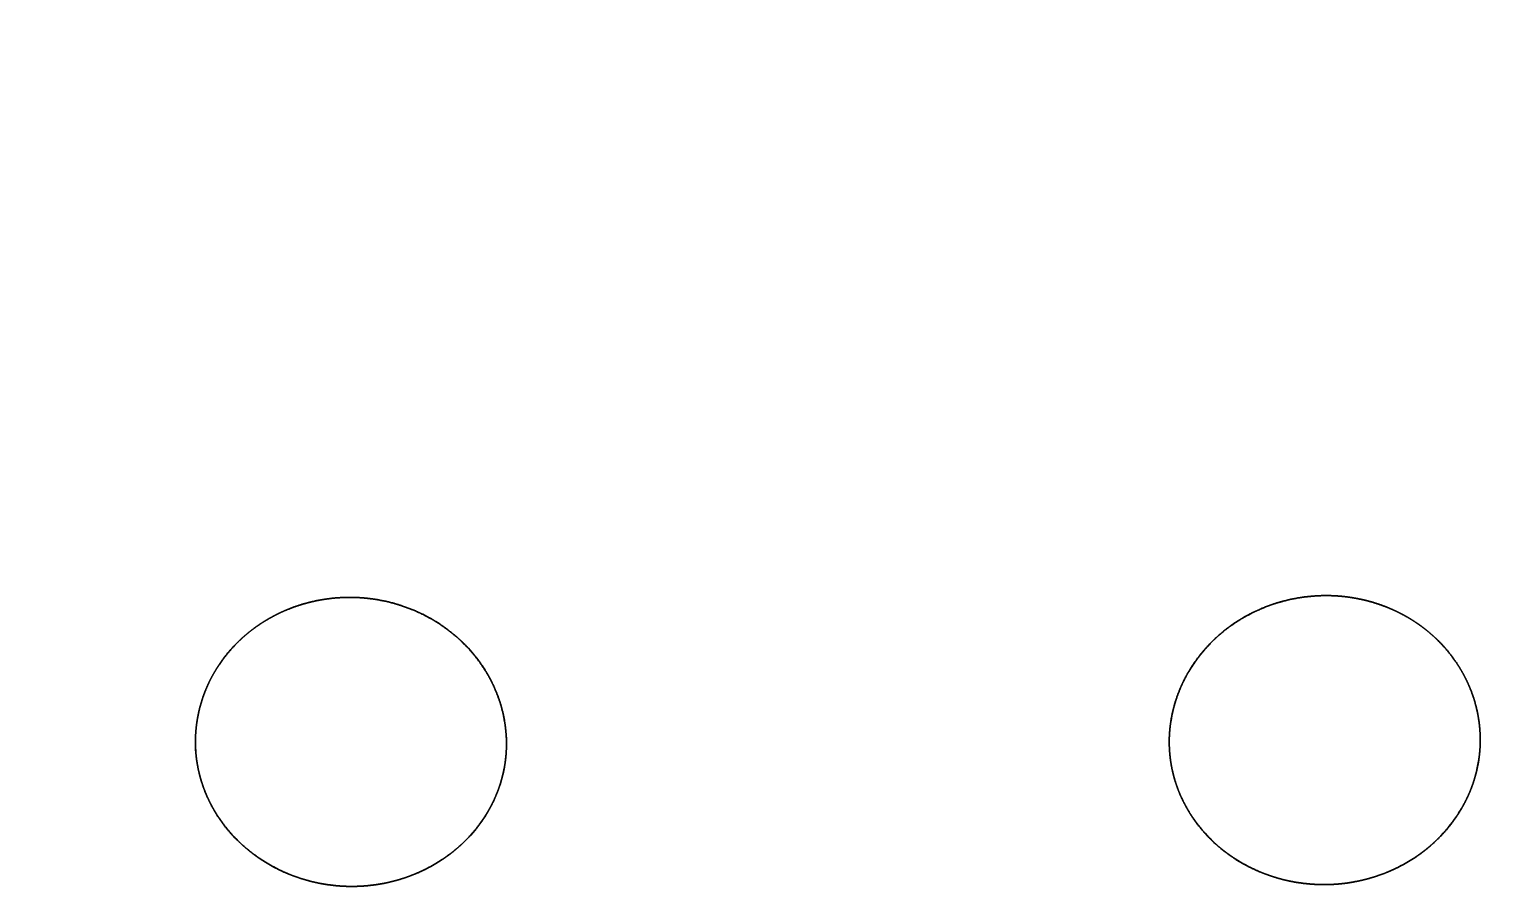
# Model space of a CAD drawing. Header units: millimetres. Extents: x 0 to 2809, y -1128 to 717.
# Drawn here: x 674.7 to 850.5, y 513.7 to 615.6 of the extents above; entities that cross this region are included whole.
import ezdxf

# ---------------------------------------------------------------- set-up
doc = ezdxf.new("R2010")
doc.units = ezdxf.units.MM
doc.layers.add('Blocks', color=7, linetype='Continuous')
doc.layers.add('Blocks$Inner', color=7, linetype='Continuous', lineweight=25, true_color=0x007f00)
doc.layers.add('Blocks$Outline', color=7, linetype='Continuous', lineweight=35, true_color=0xff3f3f)

# ---------------------------------------------------------------- blocks, each defined once
blk = doc.blocks.new('Balcony Lounge Bench w Arm Front')
at = {"layer": 'Blocks$Inner'}
for points in [[(694.45, 530.91), (694.45, 531.44), (694.47, 531.98), (694.53, 532.52), (694.56, 532.81), (694.59, 533.09), (694.64, 533.37), (694.68, 533.65), (694.73, 533.93), (694.79, 534.21), (695.02, 535.32), (695.36, 536.39), (695.82, 537.44), (696.04, 537.96), (696.3, 538.48), (696.59, 538.98), (696.87, 539.48), (697.18, 539.96), (697.51, 540.43), (698.17, 541.37), (698.93, 542.24), (699.79, 543.05), (700.21, 543.45), (700.66, 543.83), (701.13, 544.19), (701.59, 544.54), (702.07, 544.88), (702.57, 545.19), (703.07, 545.5), (703.59, 545.79), (704.12, 546.06), (704.65, 546.33), (705.21, 546.57), (705.77, 546.79), (706.88, 547.22), (708.04, 547.54), (709.22, 547.76), (709.81, 547.87), (710.42, 547.95), (711.02, 548.01), (711.63, 548.06), (712.24, 548.09), (712.85, 548.09)], [(847.3, 531.12), (847.3, 531.66), (847.27, 532.19), (847.22, 532.73), (847.19, 533.02), (847.16, 533.3), (847.11, 533.58), (847.07, 533.86), (847.02, 534.14), (846.96, 534.42), (846.73, 535.53), (846.39, 536.61), (845.93, 537.65), (845.7, 538.18), (845.45, 538.69), (845.16, 539.19), (844.88, 539.69), (844.57, 540.18), (844.24, 540.64), (843.58, 541.58), (842.82, 542.45), (841.96, 543.26), (841.53, 543.66), (841.09, 544.04), (840.62, 544.4), (840.16, 544.76), (839.68, 545.09), (839.18, 545.4), (838.68, 545.72), (838.16, 546), (837.63, 546.27), (837.1, 546.54), (836.54, 546.78), (835.98, 547), (834.86, 547.43), (833.71, 547.76), (832.53, 547.97), (831.93, 548.08), (831.33, 548.17), (830.72, 548.22), (830.12, 548.28), (829.51, 548.3), (828.9, 548.3)]]:
    blk.add_rational_spline(points, [1.00000003877, 1.00000003889, 1.00000003901, 1.00000003913, 1.0000000392, 1.00000003926, 1.00000003933, 1.0000000394, 1.00000003946, 1.00000003953, 1.0000000398, 1.00000004006, 1.00000004034, 1.00000004048, 1.00000004061, 1.00000004075, 1.00000004089, 1.00000004103, 1.00000004116, 1.00000004143, 1.0000000417, 1.00000004196, 1.00000004209, 1.00000004221, 1.00000004233, 1.00000004246, 1.00000004258, 1.00000004269, 1.00000004281, 1.00000004292, 1.00000004303, 1.00000004313, 1.00000004324, 1.00000004333, 1.00000004353, 1.0000000437, 1.00000004384, 1.00000004391, 1.00000004397, 1.00000004403, 1.00000002936, 1.00000001468, 1], degree=3, knots=[206.677126, 206.677126, 206.677126, 206.677126, 208.415587, 208.415587, 208.415587, 209.335909, 209.335909, 209.335909, 210.250833, 210.250833, 210.250833, 213.900408, 213.900408, 213.900408, 215.738889, 215.738889, 215.738889, 217.56443, 217.56443, 217.56443, 221.219472, 221.219472, 221.219472, 223.051682, 223.051682, 223.051682, 224.869678, 224.869678, 224.869678, 226.690883, 226.690883, 226.690883, 228.525279, 228.525279, 228.525279, 232.164131, 232.164131, 232.164131, 233.992144, 233.992144, 233.992144, 235.82357, 235.82357, 235.82357, 235.82357], dxfattribs=at)
for points, knots in [([(712.85, 548.09), (712.9, 548.09), (712.96, 548.09), (713.01, 548.09), (713.57, 548.08), (714.12, 548.05), (715.29, 547.94), (715.89, 547.85), (717.67, 547.52), (718.83, 547.18), (720.52, 546.53), (721.07, 546.28), (722.15, 545.74), (722.67, 545.45), (723.67, 544.82), (724.16, 544.48), (724.86, 543.94), (725.09, 543.75), (725.55, 543.37), (725.77, 543.17), (726.85, 542.16), (727.62, 541.28), (728.63, 539.87), (728.94, 539.39), (729.38, 538.63), (729.51, 538.38), (729.78, 537.86), (729.9, 537.6), (730.48, 536.3), (730.84, 535.22), (731.14, 533.83), (731.19, 533.55), (731.28, 532.99), (731.32, 532.71), (731.41, 531.86), (731.45, 531.3), (731.45, 530.71), (731.45, 530.69), (731.45, 530.66)], [117.911785, 117.911785, 117.911785, 117.911785, 118.072678, 118.072678, 118.072678, 119.737755, 119.737755, 121.563588, 121.563588, 125.215253, 125.215253, 127.041085, 127.041085, 128.866918, 128.866918, 130.69275, 130.69275, 131.605666, 131.605666, 132.518582, 132.518582, 136.170247, 136.170247, 137.99608, 137.99608, 138.908996, 138.908996, 139.821912, 139.821912, 143.473577, 143.473577, 144.386493, 144.386493, 145.29941, 145.29941, 147.125242, 147.125242, 147.203104, 147.203104, 147.203104, 147.203104]), ([(828.9, 548.3), (828.85, 548.3), (828.79, 548.3), (828.74, 548.3), (828.18, 548.29), (827.63, 548.26), (826.46, 548.15), (825.86, 548.07), (824.08, 547.73), (822.92, 547.4), (821.23, 546.74), (820.67, 546.49), (819.6, 545.95), (819.08, 545.66), (818.07, 545.03), (817.59, 544.69), (816.88, 544.15), (816.65, 543.96), (816.2, 543.58), (815.98, 543.38), (814.9, 542.37), (814.13, 541.49), (813.12, 540.09), (812.81, 539.6), (812.37, 538.85), (812.23, 538.59), (811.97, 538.08), (811.85, 537.82), (811.27, 536.51), (810.91, 535.43), (810.61, 534.05), (810.56, 533.77), (810.47, 533.21), (810.43, 532.92), (810.33, 532.07), (810.3, 531.51), (810.3, 530.92), (810.3, 530.9), (810.3, 530.88)], [117.911785, 117.911785, 117.911785, 117.911785, 118.072678, 118.072678, 118.072678, 119.737755, 119.737755, 121.563588, 121.563588, 125.215253, 125.215253, 127.041085, 127.041085, 128.866918, 128.866918, 130.69275, 130.69275, 131.605666, 131.605666, 132.518582, 132.518582, 136.170247, 136.170247, 137.99608, 137.99608, 138.908996, 138.908996, 139.821912, 139.821912, 143.473577, 143.473577, 144.386493, 144.386493, 145.29941, 145.29941, 147.125242, 147.125242, 147.203104, 147.203104, 147.203104, 147.203104]), ([(828.67, 513.94), (829.91, 513.93), (831.15, 514.05), (832.37, 514.28), (832.98, 514.39), (833.58, 514.53), (834.17, 514.7), (834.76, 514.87), (835.35, 515.07), (835.93, 515.29), (837.07, 515.74), (838.14, 516.28), (839.16, 516.93), (839.42, 517.09), (839.67, 517.25), (839.91, 517.42), (840.16, 517.6), (840.4, 517.78), (840.64, 517.96), (841.11, 518.32), (841.55, 518.71), (841.98, 519.11), (842.84, 519.92), (843.59, 520.79), (844.25, 521.72), (844.42, 521.95), (844.58, 522.19), (844.73, 522.43), (844.89, 522.67), (845.03, 522.92), (845.17, 523.16), (845.45, 523.65), (845.7, 524.15), (845.93, 524.66), (846.15, 525.17), (846.35, 525.68), (846.52, 526.21), (846.6, 526.47), (846.68, 526.73), (846.75, 527), (846.83, 527.27), (846.89, 527.54), (846.95, 527.81), (847.18, 528.88), (847.29, 529.95), (847.3, 531.04), (847.3, 531.07), (847.3, 531.09), (847.3, 531.12)], [176.870721, 176.870721, 176.870721, 176.870721, 180.602305, 180.602305, 180.602305, 182.463197, 182.463197, 182.463197, 184.336105, 184.336105, 184.336105, 188.05033, 188.05033, 188.05033, 188.980621, 188.980621, 188.980621, 189.915981, 189.915981, 189.915981, 191.774444, 191.774444, 191.774444, 195.479815, 195.479815, 195.479815, 196.412872, 196.412872, 196.412872, 197.341075, 197.341075, 197.341075, 199.186439, 199.186439, 199.186439, 201.031376, 201.031376, 201.031376, 201.959056, 201.959056, 201.959056, 202.890538, 202.890538, 202.890538, 206.584629, 206.584629, 206.584629, 206.677126, 206.677126, 206.677126, 206.677126]), ([(713.08, 513.72), (711.84, 513.72), (710.6, 513.84), (709.38, 514.06), (708.77, 514.18), (708.17, 514.32), (707.58, 514.49), (706.99, 514.66), (706.39, 514.86), (705.82, 515.08), (704.68, 515.53), (703.6, 516.07), (702.59, 516.71), (702.33, 516.87), (702.08, 517.04), (701.84, 517.21), (701.59, 517.38), (701.35, 517.56), (701.11, 517.75), (700.64, 518.11), (700.19, 518.49), (699.77, 518.9), (698.91, 519.7), (698.16, 520.57), (697.49, 521.51), (697.33, 521.74), (697.17, 521.98), (697.01, 522.22), (696.86, 522.46), (696.72, 522.7), (696.58, 522.95), (696.3, 523.44), (696.05, 523.94), (695.82, 524.45), (695.6, 524.95), (695.4, 525.47), (695.23, 525.99), (695.14, 526.26), (695.07, 526.52), (694.99, 526.79), (694.92, 527.06), (694.86, 527.32), (694.8, 527.59), (694.57, 528.66), (694.45, 529.74), (694.45, 530.83), (694.45, 530.85), (694.45, 530.88), (694.45, 530.91)], [176.870721, 176.870721, 176.870721, 176.870721, 180.602305, 180.602305, 180.602305, 182.463197, 182.463197, 182.463197, 184.336105, 184.336105, 184.336105, 188.05033, 188.05033, 188.05033, 188.980621, 188.980621, 188.980621, 189.915981, 189.915981, 189.915981, 191.774444, 191.774444, 191.774444, 195.479815, 195.479815, 195.479815, 196.412872, 196.412872, 196.412872, 197.341075, 197.341075, 197.341075, 199.186439, 199.186439, 199.186439, 201.031376, 201.031376, 201.031376, 201.959056, 201.959056, 201.959056, 202.890538, 202.890538, 202.890538, 206.584629, 206.584629, 206.584629, 206.677126, 206.677126, 206.677126, 206.677126]), ([(731.45, 530.66), (731.45, 529.6), (731.34, 528.56), (731.13, 527.52), (731.07, 527.25), (731.01, 526.98), (730.94, 526.72), (730.87, 526.45), (730.8, 526.19), (730.72, 525.93), (730.55, 525.41), (730.36, 524.9), (730.14, 524.4), (729.93, 523.89), (729.68, 523.4), (729.41, 522.91), (729.28, 522.67), (729.13, 522.43), (728.98, 522.19), (728.83, 521.95), (728.68, 521.72), (728.52, 521.49), (727.87, 520.56), (727.13, 519.7), (726.29, 518.9), (725.87, 518.5), (725.43, 518.12), (724.97, 517.75), (724.73, 517.57), (724.49, 517.39), (724.25, 517.22), (724.01, 517.05), (723.76, 516.89), (723.51, 516.73), (722.51, 516.09), (721.44, 515.54), (720.31, 515.1), (719.74, 514.87), (719.16, 514.67), (718.57, 514.5), (717.98, 514.33), (717.38, 514.19), (716.78, 514.07), (715.56, 513.84), (714.33, 513.73), (713.08, 513.72)], [147.203104, 147.203104, 147.203104, 147.203104, 150.824014, 150.824014, 150.824014, 151.756711, 151.756711, 151.756711, 152.68447, 152.68447, 152.68447, 154.530981, 154.530981, 154.530981, 156.379655, 156.379655, 156.379655, 157.310137, 157.310137, 157.310137, 158.244446, 158.244446, 158.244446, 161.953868, 161.953868, 161.953868, 163.815838, 163.815838, 163.815838, 164.752323, 164.752323, 164.752323, 165.683491, 165.683491, 165.683491, 169.401649, 169.401649, 169.401649, 171.276296, 171.276296, 171.276296, 173.138255, 173.138255, 173.138255, 176.870721, 176.870721, 176.870721, 176.870721]), ([(810.3, 530.88), (810.3, 529.82), (810.41, 528.77), (810.62, 527.73), (810.68, 527.46), (810.74, 527.19), (810.81, 526.93), (810.87, 526.67), (810.95, 526.4), (811.03, 526.14), (811.2, 525.63), (811.39, 525.11), (811.6, 524.61), (811.82, 524.11), (812.07, 523.61), (812.34, 523.13), (812.47, 522.88), (812.62, 522.64), (812.76, 522.4), (812.91, 522.17), (813.07, 521.93), (813.23, 521.7), (813.88, 520.77), (814.62, 519.91), (815.46, 519.11), (815.88, 518.71), (816.32, 518.33), (816.78, 517.97), (817.02, 517.79), (817.25, 517.61), (817.5, 517.44), (817.74, 517.27), (817.98, 517.1), (818.24, 516.94), (819.24, 516.3), (820.31, 515.76), (821.44, 515.31), (822, 515.09), (822.59, 514.89), (823.18, 514.72), (823.77, 514.54), (824.37, 514.4), (824.97, 514.29), (826.19, 514.06), (827.42, 513.94), (828.67, 513.94)], [147.203104, 147.203104, 147.203104, 147.203104, 150.824014, 150.824014, 150.824014, 151.756711, 151.756711, 151.756711, 152.68447, 152.68447, 152.68447, 154.530981, 154.530981, 154.530981, 156.379655, 156.379655, 156.379655, 157.310137, 157.310137, 157.310137, 158.244446, 158.244446, 158.244446, 161.953868, 161.953868, 161.953868, 163.815838, 163.815838, 163.815838, 164.752323, 164.752323, 164.752323, 165.683491, 165.683491, 165.683491, 169.401649, 169.401649, 169.401649, 171.276296, 171.276296, 171.276296, 173.138255, 173.138255, 173.138255, 176.870721, 176.870721, 176.870721, 176.870721])]:
    blk.add_open_spline(points, degree=3, knots=knots, dxfattribs=at)
at = {"layer": 'Blocks$Outline'}
blk.add_open_spline([(1274.24, 546.65), (1273.58, 600.72), (1272.92, 654.78), (1272.26, 708.84), (1272.25, 709.11), (1272.25, 709.64), (1272.24, 710.43), (1272.23, 711.19), (1272.22, 711.92), (1272.21, 712.62), (1272.21, 713.29), (1272.2, 713.92), (1272.19, 714.5), (1272.19, 715.04), (1272.18, 715.53), (1272.17, 715.97), (1272.17, 716.36), (1272.17, 716.69), (1272.16, 716.97), (1272.16, 717.18), (1272.16, 717.34), (1272.16, 717.41), (1272.15, 717.45), (1266.31, 717.47), (1260.47, 717.46), (1254.63, 717.46), (1251.62, 717.45), (1248.82, 717.46), (1245.81, 717.44), (1242.84, 717.41), (1239.84, 717.37), (1236.89, 717.29), (1225.27, 716.98), (1213.64, 716.66), (1202.01, 716.35), (1178.78, 715.74), (1155.54, 715.12), (1132.3, 714.54), (1113.22, 714.05), (1093.65, 713.57), (1073.59, 713.1), (1046.38, 712.47), (1019.73, 711.89), (993.65, 711.38), (993.33, 711.38), (993.01, 711.37), (992.69, 711.36), (972.63, 710.98), (952.46, 710.62), (932.18, 710.31), (917.29, 710.08), (902.62, 709.87), (888.16, 709.69), (874.18, 709.52), (860.58, 709.38), (847.35, 709.25), (847.2, 709.25), (847.04, 709.25), (846.89, 709.25), (823.14, 709.03), (799.18, 708.86), (775.42, 708.76), (754.62, 708.67), (733.65, 708.62), (712.85, 708.62), (692.05, 708.62), (671.08, 708.67), (650.28, 708.76), (626.52, 708.86), (602.56, 709.03), (578.81, 709.25), (578.66, 709.25), (578.5, 709.25), (578.35, 709.25), (565.12, 709.38), (551.52, 709.52), (537.54, 709.69), (523.08, 709.87), (508.4, 710.08), (493.52, 710.31), (473.24, 710.62), (453.07, 710.98), (433.01, 711.36), (432.69, 711.37), (432.37, 711.38), (432.05, 711.38), (405.96, 711.89), (379.32, 712.47), (352.11, 713.1), (332.05, 713.57), (312.48, 714.05), (293.4, 714.54), (270.15, 715.12), (246.92, 715.74), (223.69, 716.35), (212.05, 716.66), (200.43, 716.98), (188.81, 717.29), (185.86, 717.37), (182.86, 717.41), (179.89, 717.44), (176.88, 717.46), (174.08, 717.45), (171.07, 717.46), (165.23, 717.46), (159.39, 717.47), (153.55, 717.45), (153.54, 717.41), (153.54, 717.34), (153.54, 717.18), (153.54, 716.97), (153.53, 716.69), (153.53, 716.36), (153.52, 715.97), (153.52, 715.53), (153.51, 715.04), (153.51, 714.5), (153.5, 713.92), (153.49, 713.29), (153.49, 712.62), (153.48, 711.92), (153.47, 711.19), (153.46, 710.43), (153.45, 709.64), (153.45, 709.11), (153.44, 708.84), (152.78, 654.78), (152.12, 600.72), (151.46, 546.65)], degree=3, knots=[489.143587, 489.143587, 489.143587, 489.143587, 656.537879, 656.537879, 656.537879, 657.537879, 658.537879, 659.537879, 660.537879, 661.537879, 662.537879, 663.537879, 664.537879, 665.537879, 666.537879, 667.537879, 668.537879, 669.537879, 670.537879, 671.537879, 672.537879, 673.537879, 673.537879, 673.537879, 691.061653, 691.061653, 691.061653, 699.88233, 699.88233, 699.88233, 708.827927, 708.827927, 708.827927, 743.8934, 743.8934, 743.8934, 813.969277, 813.969277, 813.969277, 872.939275, 872.939275, 872.939275, 953.152706, 953.152706, 953.152706, 954.118285, 954.118285, 954.118285, 1014.774209, 1014.774209, 1014.774209, 1058.87819, 1058.87819, 1058.87819, 1099.736774, 1099.736774, 1099.736774, 1100.202371, 1100.202371, 1100.202371, 1171.701614, 1171.701614, 1171.701614, 1234.280905, 1234.280905, 1234.280905, 1296.860196, 1296.860196, 1296.860196, 1368.359439, 1368.359439, 1368.359439, 1368.825036, 1368.825036, 1368.825036, 1409.68362, 1409.68362, 1409.68362, 1453.787601, 1453.787601, 1453.787601, 1514.443526, 1514.443526, 1514.443526, 1515.409104, 1515.409104, 1515.409104, 1595.622535, 1595.622535, 1595.622535, 1654.592533, 1654.592533, 1654.592533, 1724.66841, 1724.66841, 1724.66841, 1759.733883, 1759.733883, 1759.733883, 1768.67948, 1768.67948, 1768.67948, 1777.500157, 1777.500157, 1777.500157, 1795.023931, 1795.023931, 1795.023931, 1796.023931, 1797.023931, 1798.023931, 1799.023931, 1800.023931, 1801.023931, 1802.023931, 1803.023931, 1804.023931, 1805.023931, 1806.023931, 1807.023931, 1808.023931, 1809.023931, 1810.023931, 1811.023931, 1812.023931, 1812.023931, 1812.023931, 1979.418223, 1979.418223, 1979.418223, 1979.418223], dxfattribs=at)
for points, weights, knots in [([(712.85, 548.09), (712.9, 548.09), (712.96, 548.09), (713.01, 548.09), (713.57, 548.08), (714.12, 548.05), (715.29, 547.94), (715.89, 547.85), (717.67, 547.52), (718.83, 547.18), (720.52, 546.53), (721.07, 546.28), (722.15, 545.74), (722.67, 545.45), (723.67, 544.82), (724.16, 544.48), (724.86, 543.94), (725.09, 543.75), (725.55, 543.37), (725.77, 543.17), (726.85, 542.16), (727.62, 541.28), (728.63, 539.87), (728.94, 539.39), (729.38, 538.63), (729.51, 538.38), (729.78, 537.86), (729.9, 537.6), (730.48, 536.3), (730.84, 535.22), (731.14, 533.83), (731.19, 533.55), (731.28, 532.99), (731.32, 532.71), (731.41, 531.86), (731.45, 531.3), (731.45, 530.71), (731.45, 530.69), (731.45, 530.66), (731.45, 529.6), (731.34, 528.56), (731.13, 527.52), (731.07, 527.25), (731.01, 526.98), (730.94, 526.72), (730.87, 526.45), (730.8, 526.19), (730.72, 525.93), (730.55, 525.41), (730.36, 524.9), (730.14, 524.4), (729.93, 523.89), (729.68, 523.4), (729.41, 522.91), (729.28, 522.67), (729.13, 522.43), (728.98, 522.19), (728.83, 521.95), (728.68, 521.72), (728.52, 521.49), (727.87, 520.56), (727.13, 519.7), (726.29, 518.9), (725.87, 518.5), (725.43, 518.12), (724.97, 517.75), (724.73, 517.57), (724.49, 517.39), (724.25, 517.22), (724.01, 517.05), (723.76, 516.89), (723.51, 516.73), (722.51, 516.09), (721.44, 515.54), (720.31, 515.1), (719.74, 514.87), (719.16, 514.67), (718.57, 514.5), (717.98, 514.33), (717.38, 514.19), (716.78, 514.07), (715.56, 513.84), (714.33, 513.73), (713.08, 513.72), (711.84, 513.72), (710.6, 513.84), (709.38, 514.06), (708.77, 514.18), (708.17, 514.32), (707.58, 514.49), (706.99, 514.66), (706.39, 514.86), (705.82, 515.08), (704.68, 515.53), (703.6, 516.07), (702.59, 516.71), (702.33, 516.87), (702.08, 517.04), (701.84, 517.21), (701.59, 517.38), (701.35, 517.56), (701.11, 517.75), (700.64, 518.11), (700.19, 518.49), (699.77, 518.9), (698.91, 519.7), (698.16, 520.57), (697.49, 521.51), (697.33, 521.74), (697.17, 521.98), (697.01, 522.22), (696.86, 522.46), (696.72, 522.7), (696.58, 522.95), (696.3, 523.44), (696.05, 523.94), (695.82, 524.45), (695.6, 524.95), (695.4, 525.47), (695.23, 525.99), (695.14, 526.26), (695.07, 526.52), (694.99, 526.79), (694.92, 527.06), (694.86, 527.32), (694.8, 527.59), (694.57, 528.66), (694.45, 529.74), (694.45, 530.83), (694.45, 530.85), (694.45, 530.88), (694.45, 530.91), (694.45, 531.44), (694.47, 531.98), (694.53, 532.52), (694.56, 532.81), (694.59, 533.09), (694.64, 533.37), (694.68, 533.65), (694.73, 533.93), (694.79, 534.21), (695.02, 535.32), (695.36, 536.39), (695.82, 537.44), (696.04, 537.96), (696.3, 538.48), (696.59, 538.98), (696.87, 539.48), (697.18, 539.96), (697.51, 540.43), (698.17, 541.37), (698.93, 542.24), (699.79, 543.05), (700.21, 543.45), (700.66, 543.83), (701.13, 544.19), (701.59, 544.54), (702.07, 544.88), (702.57, 545.19), (703.07, 545.5), (703.59, 545.79), (704.12, 546.06), (704.65, 546.33), (705.21, 546.57), (705.77, 546.79), (706.88, 547.22), (708.04, 547.54), (709.22, 547.76), (709.81, 547.87), (710.42, 547.95), (711.02, 548.01), (711.63, 548.06), (712.24, 548.09), (712.85, 548.09)], [1.00000003877, 1.00000003877, 1.00000003877, 1.00000003877, 1.00000003877, 1.00000003877, 1.00000003877, 1.00000003877, 1.00000003877, 1.00000003877, 1.00000003877, 1.00000003877, 1.00000003877, 1.00000003877, 1.00000003877, 1.00000003877, 1.00000003877, 1.00000003877, 1.00000003877, 1.00000003877, 1.00000003877, 1.00000003877, 1.00000003877, 1.00000003877, 1.00000003877, 1.00000003877, 1.00000003877, 1.00000003877, 1.00000003877, 1.00000003877, 1.00000003877, 1.00000003877, 1.00000003877, 1.00000003877, 1.00000003877, 1.00000003877, 1.00000003877, 1.00000003877, 1.00000003877, 1.00000003877, 1.00000003877, 1.00000003877, 1.00000003877, 1.00000003877, 1.00000003877, 1.00000003877, 1.00000003877, 1.00000003877, 1.00000003877, 1.00000003877, 1.00000003877, 1.00000003877, 1.00000003877, 1.00000003877, 1.00000003877, 1.00000003877, 1.00000003877, 1.00000003877, 1.00000003877, 1.00000003877, 1.00000003877, 1.00000003877, 1.00000003877, 1.00000003877, 1.00000003877, 1.00000003877, 1.00000003877, 1.00000003877, 1.00000003877, 1.00000003877, 1.00000003877, 1.00000003877, 1.00000003877, 1.00000003877, 1.00000003877, 1.00000003877, 1.00000003877, 1.00000003877, 1.00000003877, 1.00000003877, 1.00000003877, 1.00000003877, 1.00000003877, 1.00000003877, 1.00000003877, 1.00000003877, 1.00000003877, 1.00000003877, 1.00000003877, 1.00000003877, 1.00000003877, 1.00000003877, 1.00000003877, 1.00000003877, 1.00000003877, 1.00000003877, 1.00000003877, 1.00000003877, 1.00000003877, 1.00000003877, 1.00000003877, 1.00000003877, 1.00000003877, 1.00000003877, 1.00000003877, 1.00000003877, 1.00000003877, 1.00000003877, 1.00000003877, 1.00000003877, 1.00000003877, 1.00000003877, 1.00000003877, 1.00000003877, 1.00000003877, 1.00000003877, 1.00000003877, 1.00000003877, 1.00000003877, 1.00000003877, 1.00000003877, 1.00000003877, 1.00000003877, 1.00000003877, 1.00000003877, 1.00000003877, 1.00000003877, 1.00000003877, 1.00000003877, 1.00000003877, 1.00000003877, 1.00000003877, 1.00000003889, 1.00000003901, 1.00000003913, 1.0000000392, 1.00000003926, 1.00000003933, 1.0000000394, 1.00000003946, 1.00000003953, 1.0000000398, 1.00000004006, 1.00000004034, 1.00000004048, 1.00000004061, 1.00000004075, 1.00000004089, 1.00000004103, 1.00000004116, 1.00000004143, 1.0000000417, 1.00000004196, 1.00000004209, 1.00000004221, 1.00000004233, 1.00000004246, 1.00000004258, 1.00000004269, 1.00000004281, 1.00000004292, 1.00000004303, 1.00000004313, 1.00000004324, 1.00000004333, 1.00000004353, 1.0000000437, 1.00000004384, 1.00000004391, 1.00000004397, 1.00000004403, 1.00000002936, 1.00000001468, 1], [117.911785, 117.911785, 117.911785, 117.911785, 118.072678, 118.072678, 118.072678, 119.737755, 119.737755, 121.563588, 121.563588, 125.215253, 125.215253, 127.041085, 127.041085, 128.866918, 128.866918, 130.69275, 130.69275, 131.605666, 131.605666, 132.518582, 132.518582, 136.170247, 136.170247, 137.99608, 137.99608, 138.908996, 138.908996, 139.821912, 139.821912, 143.473577, 143.473577, 144.386493, 144.386493, 145.29941, 145.29941, 147.125242, 147.125242, 147.203104, 147.203104, 147.203104, 150.824014, 150.824014, 150.824014, 151.756711, 151.756711, 151.756711, 152.68447, 152.68447, 152.68447, 154.530981, 154.530981, 154.530981, 156.379655, 156.379655, 156.379655, 157.310137, 157.310137, 157.310137, 158.244446, 158.244446, 158.244446, 161.953868, 161.953868, 161.953868, 163.815838, 163.815838, 163.815838, 164.752323, 164.752323, 164.752323, 165.683491, 165.683491, 165.683491, 169.401649, 169.401649, 169.401649, 171.276296, 171.276296, 171.276296, 173.138255, 173.138255, 173.138255, 176.870721, 176.870721, 176.870721, 180.602305, 180.602305, 180.602305, 182.463197, 182.463197, 182.463197, 184.336105, 184.336105, 184.336105, 188.05033, 188.05033, 188.05033, 188.980621, 188.980621, 188.980621, 189.915981, 189.915981, 189.915981, 191.774444, 191.774444, 191.774444, 195.479815, 195.479815, 195.479815, 196.412872, 196.412872, 196.412872, 197.341075, 197.341075, 197.341075, 199.186439, 199.186439, 199.186439, 201.031376, 201.031376, 201.031376, 201.959056, 201.959056, 201.959056, 202.890538, 202.890538, 202.890538, 206.584629, 206.584629, 206.584629, 206.677126, 206.677126, 206.677126, 208.415587, 208.415587, 208.415587, 209.335909, 209.335909, 209.335909, 210.250833, 210.250833, 210.250833, 213.900408, 213.900408, 213.900408, 215.738889, 215.738889, 215.738889, 217.56443, 217.56443, 217.56443, 221.219472, 221.219472, 221.219472, 223.051682, 223.051682, 223.051682, 224.869678, 224.869678, 224.869678, 226.690883, 226.690883, 226.690883, 228.525279, 228.525279, 228.525279, 232.164131, 232.164131, 232.164131, 233.992144, 233.992144, 233.992144, 235.82357, 235.82357, 235.82357, 235.82357]), ([(828.9, 548.3), (829.51, 548.3), (830.12, 548.28), (830.72, 548.22), (831.33, 548.17), (831.93, 548.08), (832.53, 547.97), (833.71, 547.76), (834.86, 547.43), (835.98, 547), (836.54, 546.78), (837.1, 546.54), (837.63, 546.27), (838.16, 546), (838.68, 545.72), (839.18, 545.4), (839.68, 545.09), (840.16, 544.76), (840.62, 544.4), (841.09, 544.04), (841.53, 543.66), (841.96, 543.26), (842.82, 542.45), (843.58, 541.58), (844.24, 540.64), (844.57, 540.18), (844.88, 539.69), (845.16, 539.19), (845.45, 538.69), (845.7, 538.18), (845.93, 537.65), (846.39, 536.61), (846.73, 535.53), (846.96, 534.42), (847.02, 534.14), (847.07, 533.86), (847.11, 533.58), (847.16, 533.3), (847.19, 533.02), (847.22, 532.73), (847.27, 532.19), (847.3, 531.66), (847.3, 531.12), (847.3, 531.09), (847.3, 531.07), (847.3, 531.04), (847.29, 529.95), (847.18, 528.88), (846.95, 527.81), (846.89, 527.54), (846.83, 527.27), (846.75, 527), (846.68, 526.73), (846.6, 526.47), (846.52, 526.21), (846.35, 525.68), (846.15, 525.17), (845.93, 524.66), (845.7, 524.15), (845.45, 523.65), (845.17, 523.16), (845.03, 522.92), (844.89, 522.67), (844.73, 522.43), (844.58, 522.19), (844.42, 521.95), (844.25, 521.72), (843.59, 520.79), (842.84, 519.92), (841.98, 519.11), (841.55, 518.71), (841.11, 518.32), (840.64, 517.96), (840.4, 517.78), (840.16, 517.6), (839.91, 517.42), (839.67, 517.25), (839.42, 517.09), (839.16, 516.93), (838.14, 516.28), (837.07, 515.74), (835.93, 515.29), (835.35, 515.07), (834.76, 514.87), (834.17, 514.7), (833.58, 514.53), (832.98, 514.39), (832.37, 514.28), (831.15, 514.05), (829.91, 513.93), (828.67, 513.94), (827.42, 513.94), (826.19, 514.06), (824.97, 514.29), (824.37, 514.4), (823.77, 514.54), (823.18, 514.72), (822.59, 514.89), (822, 515.09), (821.44, 515.31), (820.31, 515.76), (819.24, 516.3), (818.24, 516.94), (817.98, 517.1), (817.74, 517.27), (817.5, 517.44), (817.25, 517.61), (817.02, 517.79), (816.78, 517.97), (816.32, 518.33), (815.88, 518.71), (815.46, 519.11), (814.62, 519.91), (813.88, 520.77), (813.23, 521.7), (813.07, 521.93), (812.91, 522.17), (812.76, 522.4), (812.62, 522.64), (812.47, 522.88), (812.34, 523.13), (812.07, 523.61), (811.82, 524.11), (811.6, 524.61), (811.39, 525.11), (811.2, 525.63), (811.03, 526.14), (810.95, 526.4), (810.87, 526.67), (810.81, 526.93), (810.74, 527.19), (810.68, 527.46), (810.62, 527.73), (810.41, 528.77), (810.3, 529.82), (810.3, 530.88), (810.3, 530.9), (810.3, 530.92), (810.3, 531.51), (810.33, 532.07), (810.43, 532.92), (810.47, 533.21), (810.56, 533.77), (810.61, 534.05), (810.91, 535.43), (811.27, 536.51), (811.85, 537.82), (811.97, 538.08), (812.23, 538.59), (812.37, 538.85), (812.81, 539.6), (813.12, 540.09), (814.13, 541.49), (814.9, 542.37), (815.98, 543.38), (816.2, 543.58), (816.65, 543.96), (816.88, 544.15), (817.59, 544.69), (818.07, 545.03), (819.08, 545.66), (819.6, 545.95), (820.67, 546.49), (821.23, 546.74), (822.92, 547.4), (824.08, 547.73), (825.86, 548.07), (826.46, 548.15), (827.63, 548.26), (828.18, 548.29), (828.74, 548.3), (828.79, 548.3), (828.85, 548.3), (828.9, 548.3)], [1, 1.00000001468, 1.00000002936, 1.00000004403, 1.00000004397, 1.00000004391, 1.00000004384, 1.0000000437, 1.00000004353, 1.00000004333, 1.00000004324, 1.00000004313, 1.00000004303, 1.00000004292, 1.00000004281, 1.00000004269, 1.00000004258, 1.00000004246, 1.00000004233, 1.00000004221, 1.00000004209, 1.00000004196, 1.0000000417, 1.00000004143, 1.00000004116, 1.00000004103, 1.00000004089, 1.00000004075, 1.00000004061, 1.00000004048, 1.00000004034, 1.00000004006, 1.0000000398, 1.00000003953, 1.00000003946, 1.0000000394, 1.00000003933, 1.00000003926, 1.0000000392, 1.00000003913, 1.00000003901, 1.00000003889, 1.00000003877, 1.00000003877, 1.00000003877, 1.00000003877, 1.00000003877, 1.00000003877, 1.00000003877, 1.00000003877, 1.00000003877, 1.00000003877, 1.00000003877, 1.00000003877, 1.00000003877, 1.00000003877, 1.00000003877, 1.00000003877, 1.00000003877, 1.00000003877, 1.00000003877, 1.00000003877, 1.00000003877, 1.00000003877, 1.00000003877, 1.00000003877, 1.00000003877, 1.00000003877, 1.00000003877, 1.00000003877, 1.00000003877, 1.00000003877, 1.00000003877, 1.00000003877, 1.00000003877, 1.00000003877, 1.00000003877, 1.00000003877, 1.00000003877, 1.00000003877, 1.00000003877, 1.00000003877, 1.00000003877, 1.00000003877, 1.00000003877, 1.00000003877, 1.00000003877, 1.00000003877, 1.00000003877, 1.00000003877, 1.00000003877, 1.00000003877, 1.00000003877, 1.00000003877, 1.00000003877, 1.00000003877, 1.00000003877, 1.00000003877, 1.00000003877, 1.00000003877, 1.00000003877, 1.00000003877, 1.00000003877, 1.00000003877, 1.00000003877, 1.00000003877, 1.00000003877, 1.00000003877, 1.00000003877, 1.00000003877, 1.00000003877, 1.00000003877, 1.00000003877, 1.00000003877, 1.00000003877, 1.00000003877, 1.00000003877, 1.00000003877, 1.00000003877, 1.00000003877, 1.00000003877, 1.00000003877, 1.00000003877, 1.00000003877, 1.00000003877, 1.00000003877, 1.00000003877, 1.00000003877, 1.00000003877, 1.00000003877, 1.00000003877, 1.00000003877, 1.00000003877, 1.00000003877, 1.00000003877, 1.00000003877, 1.00000003877, 1.00000003877, 1.00000003877, 1.00000003877, 1.00000003877, 1.00000003877, 1.00000003877, 1.00000003877, 1.00000003877, 1.00000003877, 1.00000003877, 1.00000003877, 1.00000003877, 1.00000003877, 1.00000003877, 1.00000003877, 1.00000003877, 1.00000003877, 1.00000003877, 1.00000003877, 1.00000003877, 1.00000003877, 1.00000003877, 1.00000003877, 1.00000003877, 1.00000003877, 1.00000003877, 1.00000003877, 1.00000003877, 1.00000003877, 1.00000003877, 1.00000003877, 1.00000003877, 1.00000003877, 1.00000003877, 1.00000003877, 1.00000003877, 1.00000003877], [-235.82357, -235.82357, -235.82357, -235.82357, -233.992144, -233.992144, -233.992144, -232.164131, -232.164131, -232.164131, -228.525279, -228.525279, -228.525279, -226.690883, -226.690883, -226.690883, -224.869678, -224.869678, -224.869678, -223.051682, -223.051682, -223.051682, -221.219472, -221.219472, -221.219472, -217.56443, -217.56443, -217.56443, -215.738889, -215.738889, -215.738889, -213.900408, -213.900408, -213.900408, -210.250833, -210.250833, -210.250833, -209.335909, -209.335909, -209.335909, -208.415587, -208.415587, -208.415587, -206.677126, -206.677126, -206.677126, -206.584629, -206.584629, -206.584629, -202.890538, -202.890538, -202.890538, -201.959056, -201.959056, -201.959056, -201.031376, -201.031376, -201.031376, -199.186439, -199.186439, -199.186439, -197.341075, -197.341075, -197.341075, -196.412872, -196.412872, -196.412872, -195.479815, -195.479815, -195.479815, -191.774444, -191.774444, -191.774444, -189.915981, -189.915981, -189.915981, -188.980621, -188.980621, -188.980621, -188.05033, -188.05033, -188.05033, -184.336105, -184.336105, -184.336105, -182.463197, -182.463197, -182.463197, -180.602305, -180.602305, -180.602305, -176.870721, -176.870721, -176.870721, -173.138255, -173.138255, -173.138255, -171.276296, -171.276296, -171.276296, -169.401649, -169.401649, -169.401649, -165.683491, -165.683491, -165.683491, -164.752323, -164.752323, -164.752323, -163.815838, -163.815838, -163.815838, -161.953868, -161.953868, -161.953868, -158.244446, -158.244446, -158.244446, -157.310137, -157.310137, -157.310137, -156.379655, -156.379655, -156.379655, -154.530981, -154.530981, -154.530981, -152.68447, -152.68447, -152.68447, -151.756711, -151.756711, -151.756711, -150.824014, -150.824014, -150.824014, -147.203104, -147.203104, -147.203104, -147.125242, -147.125242, -145.29941, -145.29941, -144.386493, -144.386493, -143.473577, -143.473577, -139.821912, -139.821912, -138.908996, -138.908996, -137.99608, -137.99608, -136.170247, -136.170247, -132.518582, -132.518582, -131.605666, -131.605666, -130.69275, -130.69275, -128.866918, -128.866918, -127.041085, -127.041085, -125.215253, -125.215253, -121.563588, -121.563588, -119.737755, -119.737755, -118.072678, -118.072678, -118.072678, -117.911785, -117.911785, -117.911785, -117.911785])]:
    blk.add_rational_spline(points, weights, degree=3, knots=knots, dxfattribs=at)

msp = doc.modelspace()

# ---------------------------------------------------------------- block references
at = {"layer": 'Blocks'}
msp.add_blockref('Balcony Lounge Bench w Arm Front', (0, 0), dxfattribs=at)

doc.saveas('drawing.dxf')
